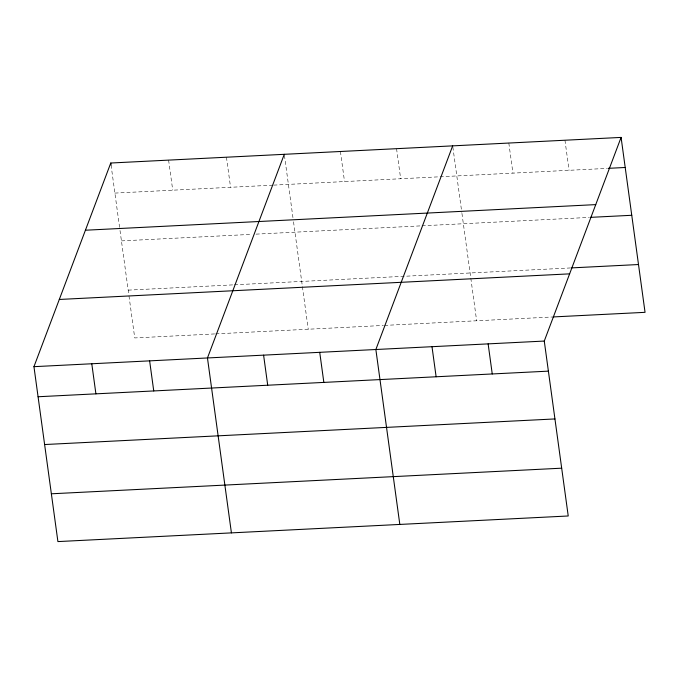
<?xml version="1.0" encoding="UTF-8"?>
<svg xmlns="http://www.w3.org/2000/svg" width="679" height="679" viewBox="0 0 679 679"><rect width="100%" height="100%" fill="white"/><g stroke="black" fill="none" stroke-linecap="round" stroke-linejoin="round"><path stroke-width="0.51" stroke-dasharray="3.4 2.55" d="M114.887 193.091L272.627 185.18M273.679 185.121L607.204 168.392M121.439 240.892L251.833 234.348M256.042 234.136L420.988 225.861M422.041 225.81L589.389 217.407M128.187 290.137L233.338 284.857M234.391 284.807L570.716 267.933M214.649 333.924L134.731 337.938L128.9 295.331M215.701 333.873L383.44 325.453M384.501 325.402L551.849 317.008M564.953 140.23L569.07 170.302M508.817 143.04L512.942 173.12M452.825 146.902L461.788 212.306M461.932 213.342L470.666 277.134M470.81 278.178L476.641 320.777M396.553 148.676L400.669 178.755M340.417 151.493L344.533 181.565M284.425 155.347L292.955 217.636M293.523 221.795L302.265 285.587M302.401 286.623L308.241 329.23M226.447 157.214L230.563 187.285M168.604 160.117L172.729 190.188M111.059 165.09L119.869 229.46M120.013 230.495L128.755 294.296"/><path stroke-width="1.02" d="M621.09 137.413L544.269 341.062L568.23 515.981L57.91 541.587L33.95 366.668L110.77 163.019L621.09 137.413L645.05 312.332L552.901 316.949M284.28 154.311L207.46 357.969L231.42 532.888M452.681 145.858L375.86 349.515L399.821 524.434M608.265 168.333L625.206 167.484M85.418 230.223L595.738 204.617M590.45 217.356L631.759 215.285M571.777 267.882L638.506 264.53M59.302 299.464L569.622 273.858M33.95 366.668L544.269 341.062M38.066 396.748L548.386 371.141M44.619 444.541L554.938 418.935M51.366 493.794L561.677 468.187M488.133 343.88L492.25 373.959M431.997 346.697L436.122 376.769M319.724 352.333L323.849 382.404M263.596 355.151L267.713 385.222M149.626 360.863L153.743 390.943M110.77 163.019L111.059 165.09M91.784 363.766L95.909 393.845"/></g></svg>
